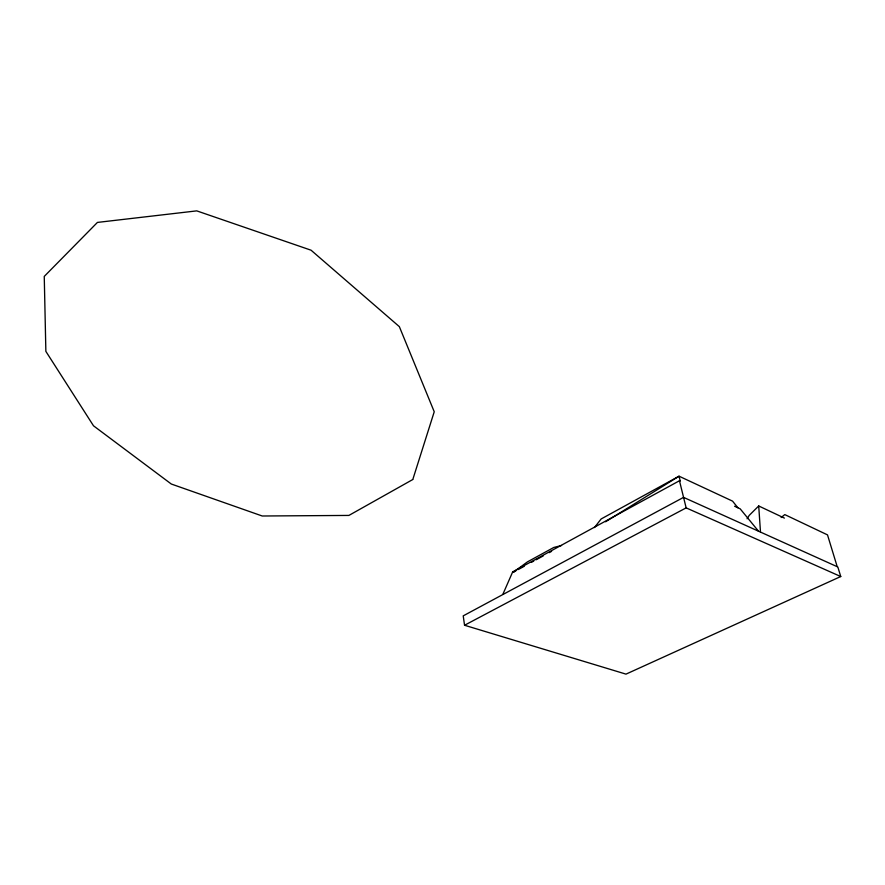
<?xml version="1.0" encoding="UTF-8"?>
<svg xmlns="http://www.w3.org/2000/svg" width="885" height="885" viewBox="0 0 885 885"><rect width="100%" height="100%" fill="white"/><g stroke="black" fill="none" stroke-linecap="round" stroke-linejoin="round"><path stroke-width="1.33" d="M412.83 479.416L434.236 411.757L399.345 326.642L311.066 250.201L196.758 210.873L97.427 222.423L44.25 276.419L45.865 351.378L93.5 425.796L171.303 484.029L262.225 515.999L348.9 515.424L412.687 479.581M502.901 594.222L512.692 571.854L679.47 480.743L680.255 481.108L679.049 476.196L601.136 518.964L594.432 527.582M747.073 518.776L749.23 515.38L758.711 505.966L784.398 518.09M781.156 517.526L784.774 514.594L827.508 534.894L837.221 566.71L760.492 532.084L758.711 505.966M512.692 571.854L513.499 572.141L527.449 561.875L553.778 547.461L561.566 545.492M605.583 521.774L679.049 476.196L732.559 501.131L737.88 507.758M513.499 572.141L515.889 570.836M518.267 569.542L524.219 566.289M531.365 562.384L533.744 561.09M536.122 559.785L543.268 555.891M549.22 552.638L551.598 551.333M760.492 532.084L683.563 497.37L463.22 615.86L464.548 625.253L686.152 507.879L840.75 576.533L837.829 566.986M840.75 576.533L625.983 674.127L464.548 625.253M734.572 506.231L740.181 508.831L758.489 531.177M679.47 480.743L686.152 507.879"/></g></svg>
